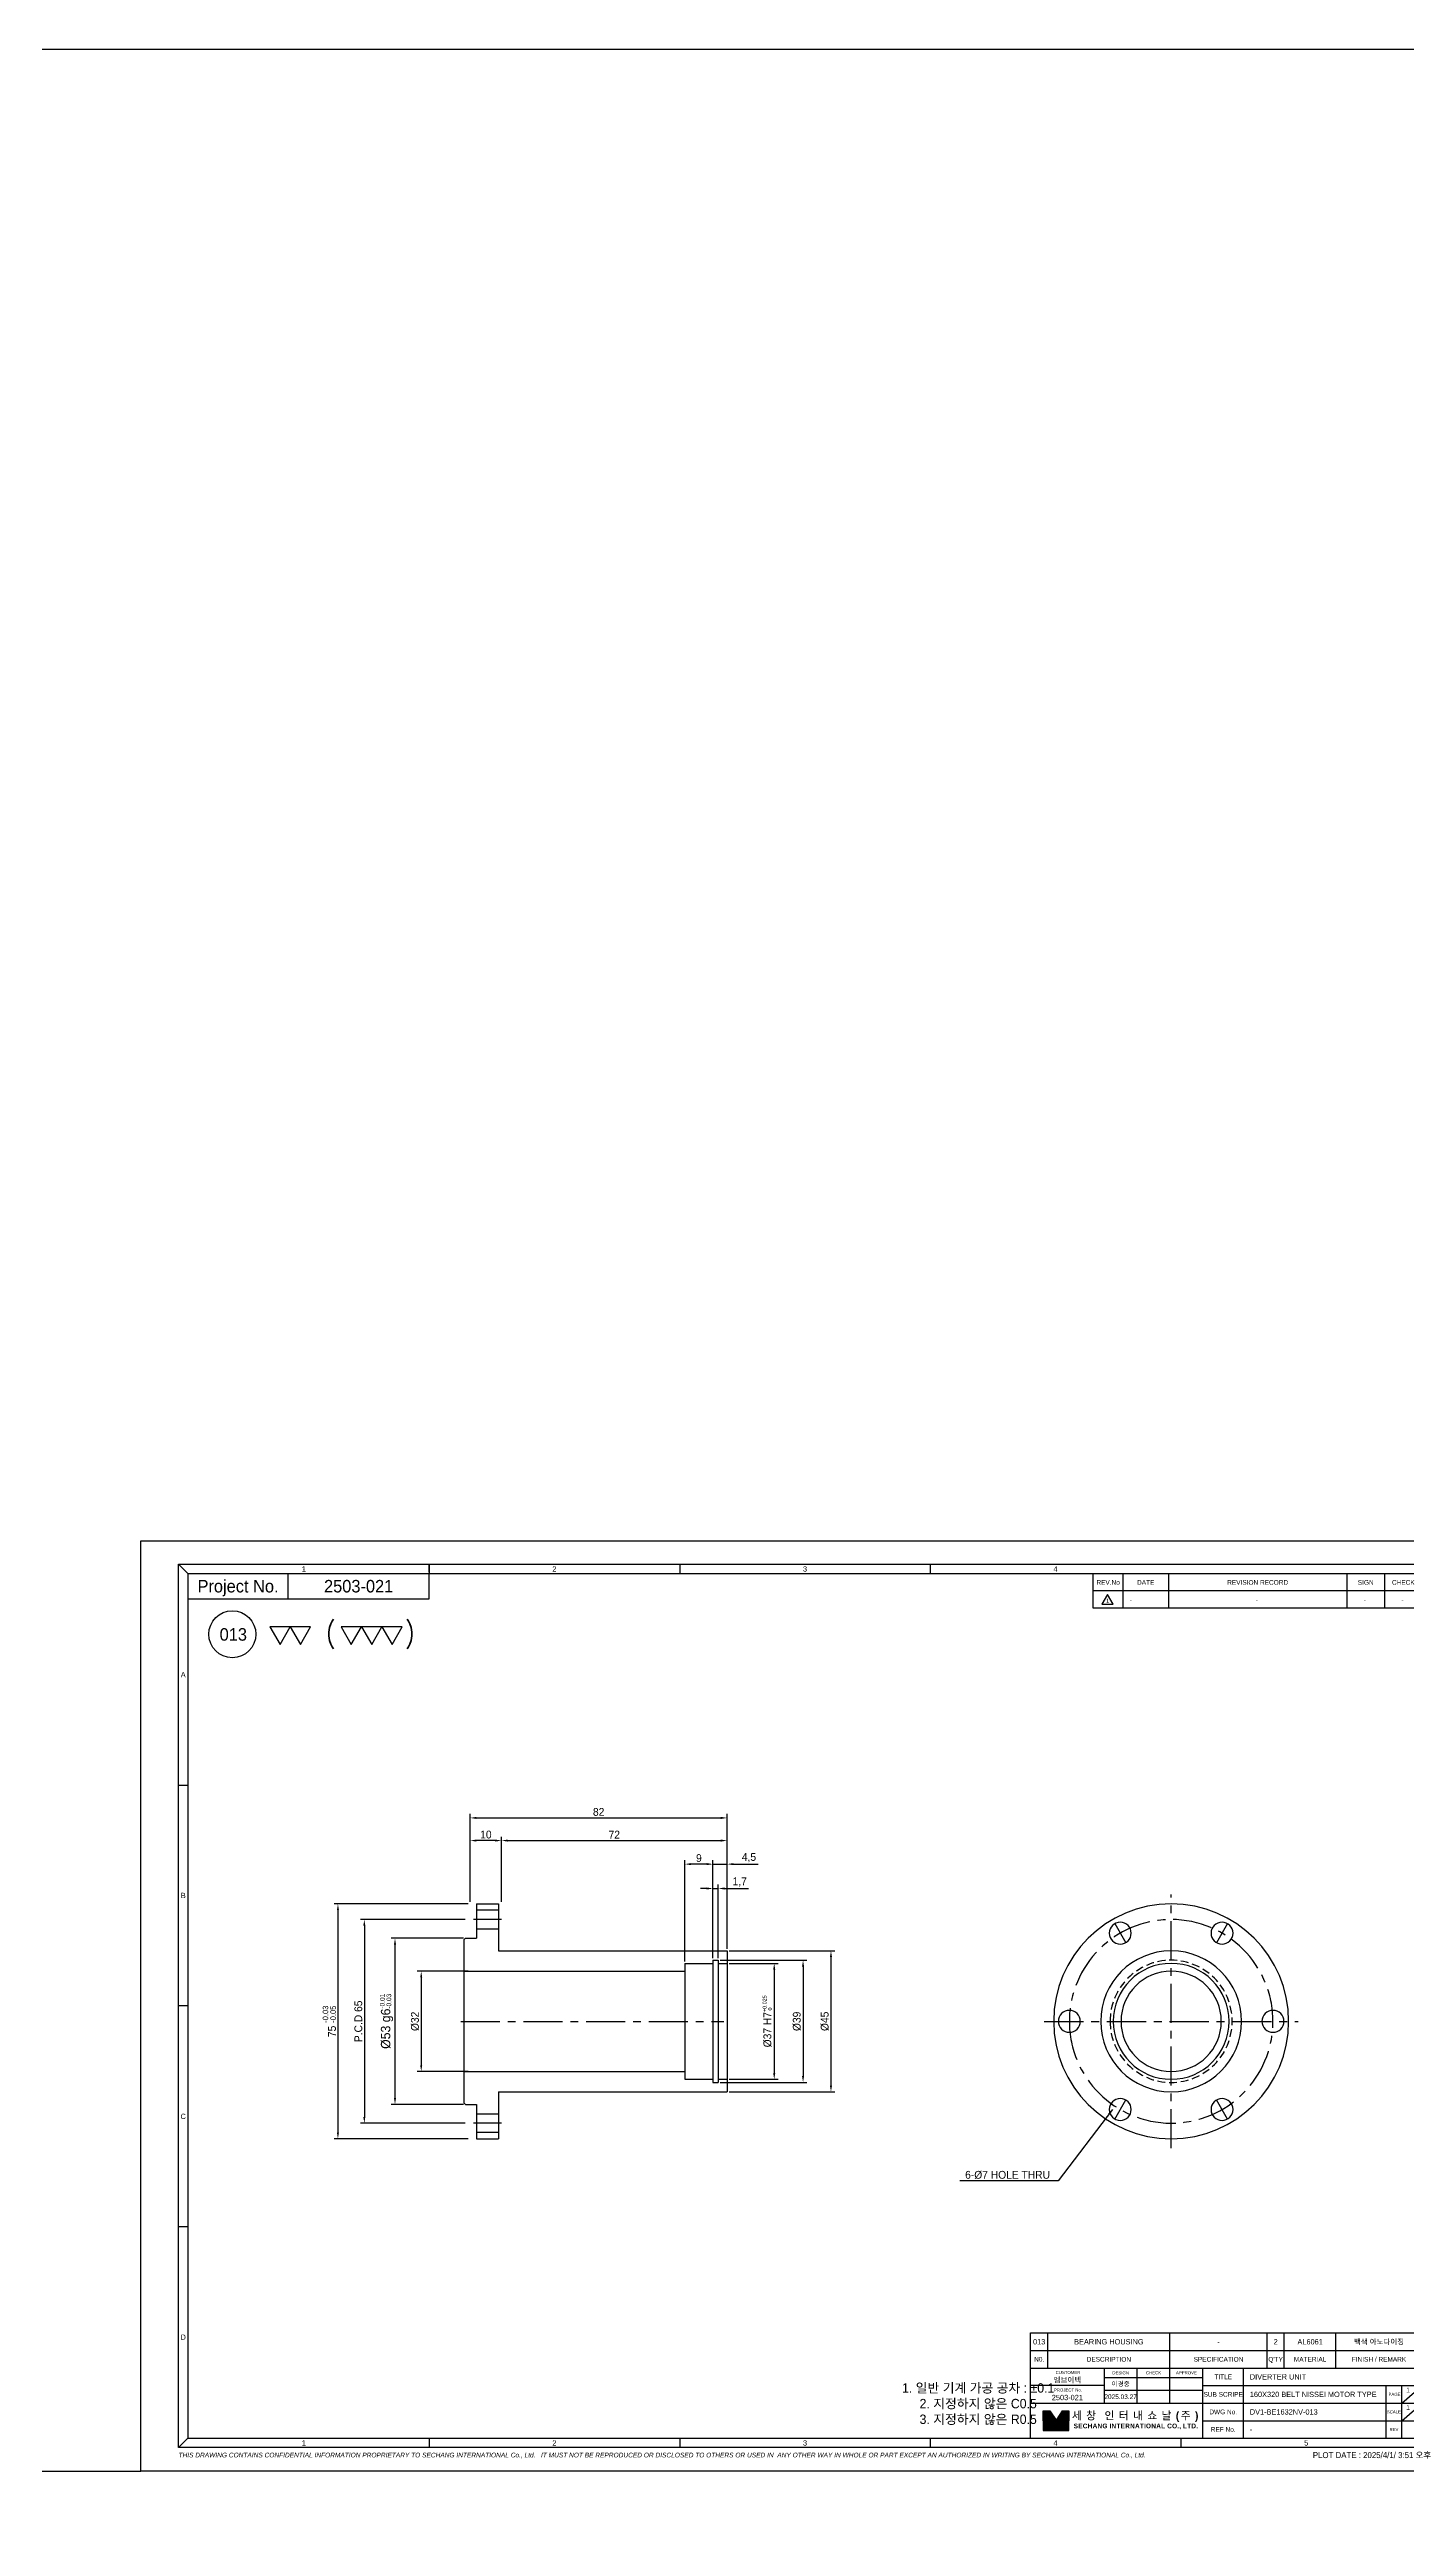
# Model space of a CAD drawing. Header units: inches. Extents: x 0 to 23821, y 0 to 11279.
# Drawn here: x 17921 to 18354, y 4941 to 5729 of the extents above; entities that cross this region are included whole.
import ezdxf
from ezdxf.enums import TextEntityAlignment as Align

# ---------------------------------------------------------------- set-up
doc = ezdxf.new("R2010")
doc.units = ezdxf.units.IN
doc.header["$LTSCALE"] = 10
doc.header["$MEASUREMENT"] = 0
for name, pattern in [('CENTER', [2, 1.25, -0.25, 0.25, -0.25]), ('HIDDEN', [0.375, 0.25, -0.125]), ('PHANTOM', [2.5, 1.25, -0.25, 0.25, -0.25, 0.25, -0.25])]:
    doc.linetypes.add(name, pattern=pattern)
doc.layers.get('Defpoints').update_dxf_attribs({"color": 8})
for name, color, linetype in [('11', 1, 'CENTER'), ('22', 2, 'HIDDEN'), ('44', 4, 'Continuous'), ('55', 5, 'Continuous'), ('66', 6, 'PHANTOM'), ('77', 40, 'HIDDEN'), ('99', 181, 'Continuous'), ('A', 8, 'Continuous'), ('B', 123, 'Continuous'), ('D', 3, 'Continuous'), ('G', 231, 'Continuous'), ('T', 3, 'Continuous'), ('V', 1, 'Continuous'), ('Y', 60, 'Continuous')]:
    doc.layers.add(name, color=color, linetype=linetype)
doc.layers.add('33', color=3, linetype='PHANTOM', lineweight=9)
doc.layers.add('88', color=35, linetype='Continuous', lineweight=5)
doc.styles.add('ROMANS', font='romans.shx', dxfattribs={"width": 0.9, "bigfont": 'whgtxt.shx'})
doc.styles.add('SCI', font='')
doc.styles.get('SCI').set_extended_font_data('Gulim')
doc.dimstyles.new('SCH', dxfattribs={"dimtxt": 2.5, "dimasz": 2, "dimexe": 1.25, "dimexo": 0.625, "dimtad": 1, "dimdec": 8, "dimtxsty": 'SCI', "dimcen": 2.5, "dimclrd": 4, "dimclre": 4, "dimclrt": 7, "dimadec": 8, "dimazin": 2, "dimtfac": 1, "dimtdec": 8, "dimtmove": 0, "dimatfit": 3, "dimfxl": 1, "dimarcsym": 0})
doc.dimstyles.new('SCH$0', dxfattribs={"dimtxt": 2.5, "dimasz": 2, "dimexe": 1.25, "dimexo": 0.625, "dimtad": 1, "dimdec": 3, "dimtxsty": 'SCI', "dimcen": 2.5, "dimclrd": 4, "dimclre": 4, "dimclrt": 7, "dimadec": 8, "dimazin": 2, "dimtfac": 1, "dimtdec": 3, "dimtmove": 0, "dimatfit": 3, "dimfxl": 1, "dimarcsym": 0})

# ---------------------------------------------------------------- blocks, each defined once
blk = doc.blocks.new('A$Cfd950857')
for centre, radius in [((0, 0), 37.5), ((-16.25, 28.15), 3.5), ((16.25, 28.15), 3.5), ((0, 0), 22.5), ((0, 0), 18.5), ((0, 0), 16), ((-32.5, 0), 3.5), ((32.5, 0), 3.5), ((-16.25, -28.15), 3.5), ((16.25, -28.15), 3.5)]:
    blk.add_circle(centre, radius)
at = {"layer": '11'}
for p, q in [((0, -40.5), (0, 40.5)), ((-18, 31.18), (-14.5, 25.11)), ((18, 31.18), (14.5, 25.11)), ((40.5, 0), (-40.5, 0)), ((-18, -31.18), (-14.5, -25.11)), ((18, -31.18), (14.5, -25.11))]:
    blk.add_line(p, q, dxfattribs=at)
blk.add_circle((0, 0), 32.5, dxfattribs=at)
at = {"layer": '22'}
blk.add_circle((0, 0), 19.5, dxfattribs=at)
blk = doc.blocks.new('A$Ccc1bbfdf')
for p, q in [((33.5, 15), (33.5, 0)), ((40.5, 15), (33.5, 15)), ((33.5, 13), (40.5, 13)), ((40.5, 15), (40.5, 4)), ((-39.5, 0), (-39.5, -45)), ((33.5, 0), (-39.5, 0)), ((40.5, 7), (33.5, 7)), ((44, 4), (40.5, 4)), ((44, 4), (44.5, 3.5)), ((44.5, 3.5), (44.5, -48.5)), ((-36.7, -4), (-39.5, -4)), ((-36.7, -3), (-36.7, -42)), ((-35, -3), (-36.7, -3)), ((-35, -3), (-35, -42)), ((-26, -4), (-35, -4)), ((-26, -4), (-26, -41)), ((44.5, -6.5), (-26, -6.5)), ((44.5, -38.5), (-26, -38.5)), ((-36.7, -41), (-39.5, -41)), ((33.5, -45), (-39.5, -45)), ((-35, -42), (-36.7, -42)), ((-26, -41), (-35, -41)), ((33.5, -45), (33.5, -60)), ((40.5, -52), (33.5, -52)), ((44, -49), (40.5, -49)), ((40.5, -49), (40.5, -60)), ((44, -49), (44.5, -48.5)), ((33.5, -58), (40.5, -58)), ((40.5, -60), (33.5, -60))]:
    blk.add_line(p, q)
at = {"layer": '11'}
for p, q in [((32.5, 10), (41.5, 10)), ((45.5, -22.5), (-38.5, -22.5)), ((32.5, -55), (41.5, -55))]:
    blk.add_line(p, q, dxfattribs=at)
blk = doc.blocks.new('*D1348')
at = {"color": 4, "lineweight": -2, "transparency": 16777216}
for p, q in [((18054.5, 5115.55), (18038.23, 5115.55)), ((18039.48, 5113.55), (18039.48, 5085.55)), ((18054.5, 5083.55), (18038.23, 5083.55))]:
    blk.add_line(p, q, dxfattribs=at)
at = {"color": 4, "transparency": 16777216}
for points in [[(18039.15, 5113.55), (18039.81, 5113.55), (18039.48, 5115.55)], [(18039.15, 5085.55), (18039.81, 5085.55), (18039.48, 5083.55)]]:
    blk.add_solid(points, dxfattribs=at)
at = {"layer": 'Defpoints', "color": 0, "transparency": 16777216}
for p in [(18055.12, 5115.55), (18039.48, 5083.55), (18055.12, 5083.55)]:
    blk.add_point(p, dxfattribs=at)
at = {"color": 7, "transparency": 16777216, "insert": (18037.51, 5099.55), "char_height": 2.5, "attachment_point": 5, "rotation": 90, "style": 'SCI'}
blk.add_mtext('%%C32', dxfattribs=at)
blk = doc.blocks.new('*D1349')
at = {"color": 4, "lineweight": -2, "transparency": 16777216}
for p, q in [((18053.5, 5132.05), (18020.07, 5132.05)), ((18021.32, 5130.05), (18021.32, 5069.05)), ((18053.5, 5067.05), (18020.07, 5067.05))]:
    blk.add_line(p, q, dxfattribs=at)
at = {"color": 4, "transparency": 16777216}
for points in [[(18020.98, 5130.05), (18021.65, 5130.05), (18021.32, 5132.05)], [(18020.98, 5069.05), (18021.65, 5069.05), (18021.32, 5067.05)]]:
    blk.add_solid(points, dxfattribs=at)
at = {"layer": 'Defpoints', "color": 0, "transparency": 16777216}
for p in [(18054.12, 5132.05), (18021.32, 5067.05), (18054.12, 5067.05)]:
    blk.add_point(p, dxfattribs=at)
at = {"color": 7, "transparency": 16777216, "insert": (18019.41, 5099.55), "char_height": 2.5, "attachment_point": 5, "rotation": 90, "style": 'SCI'}
blk.add_mtext('P.C.D 65', dxfattribs=at)
blk = doc.blocks.new('*D1350')
at = {"color": 4, "lineweight": -2, "transparency": 16777216}
for p, q in [((18054.5, 5137.05), (18011.64, 5137.05)), ((18012.89, 5135.05), (18012.89, 5064.05)), ((18054.5, 5062.05), (18011.64, 5062.05))]:
    blk.add_line(p, q, dxfattribs=at)
at = {"color": 4, "transparency": 16777216}
for points in [[(18012.56, 5135.05), (18013.22, 5135.05), (18012.89, 5137.05)], [(18012.56, 5064.05), (18013.22, 5064.05), (18012.89, 5062.05)]]:
    blk.add_solid(points, dxfattribs=at)
at = {"layer": 'Defpoints', "color": 0, "transparency": 16777216}
for p in [(18055.12, 5137.05), (18012.89, 5062.05), (18055.12, 5062.05)]:
    blk.add_point(p, dxfattribs=at)
at = {"color": 7, "transparency": 16777216, "insert": (18010.15, 5099.55), "char_height": 2.5, "attachment_point": 5, "rotation": 90, "style": 'SCI'}
blk.add_mtext('75 {\\H0.7x;\\S-0.03^ -0.05;} ', dxfattribs=at)
blk = doc.blocks.new('*D1351')
at = {"color": 4, "lineweight": -2, "transparency": 16777216}
for p, q in [((18137.75, 5118.05), (18153.42, 5118.05)), ((18152.17, 5116.05), (18152.17, 5083.05)), ((18137.75, 5081.05), (18153.42, 5081.05))]:
    blk.add_line(p, q, dxfattribs=at)
at = {"color": 4, "transparency": 16777216}
for points in [[(18151.84, 5116.05), (18152.51, 5116.05), (18152.17, 5118.05)], [(18151.84, 5083.05), (18152.51, 5083.05), (18152.17, 5081.05)]]:
    blk.add_solid(points, dxfattribs=at)
at = {"layer": 'Defpoints', "color": 0, "transparency": 16777216}
for p in [(18137.12, 5118.05), (18137.12, 5081.05), (18152.17, 5081.05)]:
    blk.add_point(p, dxfattribs=at)
at = {"color": 7, "transparency": 16777216, "insert": (18149.97, 5099.55), "char_height": 2.5, "attachment_point": 5, "rotation": 90, "style": 'SCI'}
blk.add_mtext('\\A1;%%C37{\\H1.00x;\\C7; H7{\\H0.5x;\\S+0.025^  0;}}', dxfattribs=at)
blk = doc.blocks.new('*D1352')
at = {"color": 4, "lineweight": -2, "transparency": 16777216}
for p, q in [((18134.95, 5119.05), (18162.62, 5119.05)), ((18161.37, 5117.05), (18161.37, 5082.05)), ((18134.95, 5080.05), (18162.62, 5080.05))]:
    blk.add_line(p, q, dxfattribs=at)
at = {"color": 4, "transparency": 16777216}
for points in [[(18161.04, 5117.05), (18161.7, 5117.05), (18161.37, 5119.05)], [(18161.04, 5082.05), (18161.7, 5082.05), (18161.37, 5080.05)]]:
    blk.add_solid(points, dxfattribs=at)
at = {"layer": 'Defpoints', "color": 0, "transparency": 16777216}
for p in [(18134.32, 5119.05), (18134.32, 5080.05), (18161.37, 5080.05)]:
    blk.add_point(p, dxfattribs=at)
at = {"color": 7, "transparency": 16777216, "insert": (18159.4, 5099.55), "char_height": 2.5, "attachment_point": 5, "rotation": 90, "style": 'SCI'}
blk.add_mtext('%%C39', dxfattribs=at)
blk = doc.blocks.new('*D1353')
at = {"color": 4, "lineweight": -2, "transparency": 16777216}
for p, q in [((18137.75, 5122.05), (18171.53, 5122.05)), ((18170.28, 5120.05), (18170.28, 5079.05)), ((18137.75, 5077.05), (18171.53, 5077.05))]:
    blk.add_line(p, q, dxfattribs=at)
at = {"color": 4, "transparency": 16777216}
for points in [[(18169.95, 5120.05), (18170.62, 5120.05), (18170.28, 5122.05)], [(18169.95, 5079.05), (18170.62, 5079.05), (18170.28, 5077.05)]]:
    blk.add_solid(points, dxfattribs=at)
at = {"layer": 'Defpoints', "color": 0, "transparency": 16777216}
for p in [(18137.12, 5122.05), (18137.12, 5077.05), (18170.28, 5077.05)]:
    blk.add_point(p, dxfattribs=at)
at = {"color": 7, "transparency": 16777216, "insert": (18168.31, 5099.55), "char_height": 2.5, "attachment_point": 5, "rotation": 90, "style": 'SCI'}
blk.add_mtext('%%C45', dxfattribs=at)
blk = doc.blocks.new('*D1354')
at = {"color": 4, "lineweight": -2, "transparency": 16777216}
for p, q in [((18123.62, 5118.68), (18123.62, 5150.98)), ((18130.62, 5149.73), (18125.62, 5149.73)), ((18132.62, 5119.68), (18132.62, 5150.98))]:
    blk.add_line(p, q, dxfattribs=at)
at = {"color": 4, "transparency": 16777216}
for points in [[(18125.62, 5150.07), (18125.62, 5149.4), (18123.62, 5149.73)], [(18130.62, 5150.07), (18130.62, 5149.4), (18132.62, 5149.73)]]:
    blk.add_solid(points, dxfattribs=at)
at = {"layer": 'Defpoints', "color": 0, "transparency": 16777216}
for p in [(18123.62, 5149.73), (18123.62, 5118.05), (18132.62, 5119.05)]:
    blk.add_point(p, dxfattribs=at)
at = {"color": 7, "transparency": 16777216, "insert": (18128.12, 5151.64), "char_height": 2.5, "attachment_point": 5, "style": 'SCI'}
blk.add_mtext('9', dxfattribs=at)
blk = doc.blocks.new('*D1355')
at = {"color": 4, "lineweight": -2, "transparency": 16777216}
for p, q in [((18130.62, 5141.95), (18128.62, 5141.95)), ((18132.62, 5119.68), (18132.62, 5143.2)), ((18132.62, 5141.95), (18134.32, 5141.95)), ((18134.32, 5119.68), (18134.32, 5143.2)), ((18136.32, 5141.95), (18144, 5141.95))]:
    blk.add_line(p, q, dxfattribs=at)
at = {"color": 4, "transparency": 16777216}
for points in [[(18130.62, 5142.29), (18130.62, 5141.62), (18132.62, 5141.95)], [(18136.32, 5142.29), (18136.32, 5141.62), (18134.32, 5141.95)]]:
    blk.add_solid(points, dxfattribs=at)
at = {"layer": 'Defpoints', "color": 0, "transparency": 16777216}
for p in [(18134.32, 5141.95), (18132.62, 5119.05), (18134.32, 5119.05)]:
    blk.add_point(p, dxfattribs=at)
at = {"color": 7, "transparency": 16777216, "insert": (18141.16, 5144.02), "char_height": 2.5, "attachment_point": 5, "style": 'SCI'}
blk.add_mtext('1,7', dxfattribs=at)
blk = doc.blocks.new('*D1356')
at = {"color": 4, "lineweight": -2, "transparency": 16777216}
for p, q in [((18130.62, 5149.73), (18128.62, 5149.73)), ((18132.62, 5119.68), (18132.62, 5150.98)), ((18132.62, 5149.73), (18137.12, 5149.73)), ((18137.12, 5122.68), (18137.12, 5150.98)), ((18139.12, 5149.73), (18147.09, 5149.73))]:
    blk.add_line(p, q, dxfattribs=at)
at = {"color": 4, "transparency": 16777216}
for points in [[(18130.62, 5150.07), (18130.62, 5149.4), (18132.62, 5149.73)], [(18139.12, 5150.07), (18139.12, 5149.4), (18137.12, 5149.73)]]:
    blk.add_solid(points, dxfattribs=at)
at = {"layer": 'Defpoints', "color": 0, "transparency": 16777216}
for p in [(18137.12, 5149.73), (18132.62, 5119.05), (18137.12, 5122.05)]:
    blk.add_point(p, dxfattribs=at)
at = {"color": 7, "transparency": 16777216, "insert": (18144.1, 5151.8), "char_height": 2.5, "attachment_point": 5, "style": 'SCI'}
blk.add_mtext('4,5', dxfattribs=at)
blk = doc.blocks.new('*D1357')
at = {"color": 4, "lineweight": -2, "transparency": 16777216}
for p, q in [((18065.12, 5137.68), (18065.12, 5158.5)), ((18067.12, 5157.25), (18135.12, 5157.25)), ((18137.12, 5122.68), (18137.12, 5158.5))]:
    blk.add_line(p, q, dxfattribs=at)
at = {"color": 4, "transparency": 16777216}
for points in [[(18067.12, 5157.59), (18067.12, 5156.92), (18065.12, 5157.25)], [(18135.12, 5157.59), (18135.12, 5156.92), (18137.12, 5157.25)]]:
    blk.add_solid(points, dxfattribs=at)
at = {"layer": 'Defpoints', "color": 0, "transparency": 16777216}
for p in [(18137.12, 5157.25), (18065.12, 5137.05), (18137.12, 5122.05)]:
    blk.add_point(p, dxfattribs=at)
at = {"color": 7, "transparency": 16777216, "insert": (18101.12, 5159.16), "char_height": 2.5, "attachment_point": 5, "style": 'SCI'}
blk.add_mtext('72', dxfattribs=at)
blk = doc.blocks.new('*D1358')
at = {"color": 4, "lineweight": -2, "transparency": 16777216}
for p, q in [((18055.12, 5137.68), (18055.12, 5158.5)), ((18063.12, 5157.25), (18057.12, 5157.25)), ((18065.12, 5137.68), (18065.12, 5158.5))]:
    blk.add_line(p, q, dxfattribs=at)
at = {"color": 4, "transparency": 16777216}
for points in [[(18057.12, 5157.59), (18057.12, 5156.92), (18055.12, 5157.25)], [(18063.12, 5157.59), (18063.12, 5156.92), (18065.12, 5157.25)]]:
    blk.add_solid(points, dxfattribs=at)
at = {"layer": 'Defpoints', "color": 0, "transparency": 16777216}
for p in [(18055.12, 5157.25), (18055.12, 5137.05), (18065.12, 5137.05)]:
    blk.add_point(p, dxfattribs=at)
at = {"color": 7, "transparency": 16777216, "insert": (18060.12, 5159.16), "char_height": 2.5, "attachment_point": 5, "style": 'SCI'}
blk.add_mtext('10', dxfattribs=at)
blk = doc.blocks.new('*D1359')
at = {"color": 4, "lineweight": -2, "transparency": 16777216}
for p, q in [((18055.12, 5137.68), (18055.12, 5165.74)), ((18057.12, 5164.49), (18135.12, 5164.49)), ((18137.12, 5122.68), (18137.12, 5165.74))]:
    blk.add_line(p, q, dxfattribs=at)
at = {"color": 4, "transparency": 16777216}
for points in [[(18057.12, 5164.82), (18057.12, 5164.15), (18055.12, 5164.49)], [(18135.12, 5164.82), (18135.12, 5164.15), (18137.12, 5164.49)]]:
    blk.add_solid(points, dxfattribs=at)
at = {"layer": 'Defpoints', "color": 0, "transparency": 16777216}
for p in [(18137.12, 5164.49), (18055.12, 5137.05), (18137.12, 5122.05)]:
    blk.add_point(p, dxfattribs=at)
at = {"color": 7, "transparency": 16777216, "insert": (18096.12, 5166.39), "char_height": 2.5, "attachment_point": 5, "style": 'SCI'}
blk.add_mtext('82', dxfattribs=at)
blk = doc.blocks.new('A$C5b8731fd')
for p, q in [((0, 0), (-2.25, -3.9)), ((2.25, -3.9), (0, 0)), ((-2.25, -3.9), (2.25, -3.9))]:
    blk.add_line(p, q)
blk = doc.blocks.new('SECHANG REV')
at = {"color": 7}
blk.add_line((-52.5, 0), (-52.5, 5.5), dxfattribs=at)
blk.add_line((52.5, 0), (-52.5, 0))
at = {"color": 3}
for p, q in [((-43, 5.5), (-43, 0)), ((-28.5, 5.5), (-28.5, 0)), ((28.5, 5.5), (28.5, 0)), ((40.5, 5.5), (40.5, 0)), ((52.5, 5.5), (52.5, 0))]:
    blk.add_line(p, q, dxfattribs=at)
blk = doc.blocks.new('A$Ce02b700d')
h = blk.add_hatch(color=5)
h.dxf.hatch_style = 1
h.paths.add_polyline_path([(145.04, -139), (144.1, -139), (144.1, -140.4), (145.97, -140.4)])
h.paths.add_polyline_path([(148.03, -139), (147.09, -139), (146.16, -140.4), (148.03, -140.4)])
h.paths.add_polyline_path([(148.03, -140.5), (144.1, -140.5), (144.1, -141.9), (148.03, -141.9)])
at = {"color": 2}
for p, q in [((6, -3.75), (7.5, -5.25)), ((46, -5), (46, -3.75)), ((46, -3.75), (46, -5.25)), ((86, -3.75), (86, -5.25)), ((126, -3.75), (126, -5.25)), ((206, -3.75), (204.5, -5.25)), ((7.5, -143.25), (6, -144.75)), ((46, -143.25), (46, -144.75)), ((86, -143.25), (86, -144.75)), ((126, -143.25), (126, -144.75)), ((166, -143.25), (166, -144.75)), ((204.5, -143.25), (206, -144.75))]:
    blk.add_line(p, q, dxfattribs=at)
at = {"color": 40}
for p, q in [((23.5, -9.25), (23.5, -5.25)), ((46, -9.25), (46, -5.25))]:
    blk.add_line(p, q, dxfattribs=at)
at = {"color": 3}
blk.add_line((152, -5.25), (204.5, -5.25), dxfattribs=at)
blk.add_line((152, -5.25), (204.5, -5.25), dxfattribs=at)
for p, q in [((6, -39), (7.5, -39)), ((204.5, -39), (206, -39)), ((7.5, -74.25), (6, -74.25)), ((206, -74.25), (204.5, -74.25)), ((7.5, -109.5), (6, -109.5)), ((206, -109.5), (204.5, -109.5)), ((142, -126.45), (204.5, -126.45)), ((142, -143.25), (142, -126.45)), ((142, -129.25), (204.5, -129.25)), ((204.5, -126.45), (204.5, -143.25)), ((142, -132.05), (204.5, -132.05)), ((153.75, -132.05), (153.75, -137.65)), ((153.75, -133.55), (169.5, -133.55)), ((159, -137.65), (159, -132.05)), ((164.25, -137.65), (164.25, -132.05)), ((169.5, -143.25), (169.5, -132.05)), ((142, -137.65), (204.5, -137.65)), ((198.75, -143.25), (198.75, -134.85)), ((201.25, -137.65), (204.5, -134.85)), ((201.25, -143.25), (201.25, -134.85)), ((201.25, -140.45), (204.5, -137.65)), ((207.48, -137.56), (209.29, -137.56)), ((144, -140.45), (144, -138.9)), ((144, -138.9), (145.1, -138.9)), ((144, -140.45), (144, -142)), ((144.1, -140.4), (144.1, -139)), ((144.1, -139), (145.04, -139)), ((145.97, -140.4), (144.1, -140.4)), ((148.03, -140.5), (144.1, -140.5)), ((144.1, -140.5), (144.1, -141.9)), ((145.04, -139), (145.97, -140.4)), ((145.1, -138.9), (146.07, -140.36)), ((147.04, -138.9), (146.07, -140.36)), ((147.09, -139), (146.16, -140.4)), ((148.03, -140.4), (146.16, -140.4)), ((147.04, -138.9), (148.13, -138.9)), ((147.09, -139), (148.03, -139)), ((148.03, -139), (148.03, -140.4)), ((148.03, -141.9), (148.03, -140.5)), ((148.13, -138.9), (148.13, -140.45)), ((148.13, -142), (148.13, -140.45)), ((142, -143.25), (204.5, -143.25)), ((144, -142), (148.13, -142)), ((144.1, -141.9), (148.03, -141.9))]:
    blk.add_line(p, q)
at = {"color": 1}
blk.add_lwpolyline([(0, 0), (210, 0), (210, -148.5), (0, -148.5)], close=True, dxfattribs=at)
at = {"color": 2}
blk.add_lwpolyline([(6, -3.75), (206, -3.75), (206, -144.75), (6, -144.75)], close=True, dxfattribs=at)
at = {"const_width": 0.2}
blk.add_lwpolyline([(7.5, -5.25), (204.5, -5.25), (204.5, -143.25), (7.5, -143.25)], close=True, dxfattribs=at)
at = {"color": 40}
blk.add_lwpolyline([(7.5, -9.25), (46, -9.25)], dxfattribs=at)
for points in [[(22.22, -16.54), (23.84, -13.72), (20.59, -13.72)], [(25.47, -16.54), (27.09, -13.72), (23.84, -13.72)], [(33.58, -16.54), (35.21, -13.72), (31.96, -13.72)], [(36.83, -16.54), (38.46, -13.72), (35.21, -13.72)], [(40.08, -16.54), (41.71, -13.72), (38.46, -13.72)]]:
    blk.add_lwpolyline(points, close=True)
blk.add_circle((14.59, -14.92), 3.75)
at = {"layer": '11'}
blk.add_line((207.48, -138.06), (209.29, -138.06), dxfattribs=at)
at = {"layer": '22'}
blk.add_line((207.48, -138.56), (209.29, -138.56), dxfattribs=at)
at = {"layer": '33'}
blk.add_line((207.48, -139.06), (209.29, -139.06), dxfattribs=at)
at = {"layer": '44'}
blk.add_line((207.48, -139.56), (209.29, -139.56), dxfattribs=at)
at = {"layer": '55'}
blk.add_line((207.48, -140.06), (209.29, -140.06), dxfattribs=at)
at = {"layer": '66'}
blk.add_line((207.48, -140.56), (209.29, -140.56), dxfattribs=at)
at = {"layer": '77'}
blk.add_line((207.48, -141.06), (209.29, -141.06), dxfattribs=at)
at = {"layer": '88'}
blk.add_line((207.48, -141.56), (209.29, -141.56), dxfattribs=at)
at = {"layer": '99'}
blk.add_line((207.48, -142.06), (209.29, -142.06), dxfattribs=at)
at = {"layer": 'A'}
blk.add_line((207.48, -142.56), (209.29, -142.56), dxfattribs=at)
at = {"layer": 'B'}
blk.add_line((207.48, -143.06), (209.29, -143.06), dxfattribs=at)
at = {"layer": 'D'}
for p, q in [((144.75, -129.25), (144.75, -126.45)), ((144.75, -132.05), (144.75, -129.25)), ((164.25, -129.25), (164.25, -126.45)), ((164.25, -132.05), (164.25, -129.25)), ((179.75, -129.25), (179.75, -126.45)), ((179.75, -132.05), (179.75, -129.25)), ((182.5, -129.25), (182.5, -126.45)), ((182.5, -132.05), (182.5, -129.25)), ((190.75, -129.25), (190.75, -126.45)), ((190.75, -132.05), (190.75, -129.25)), ((176, -143.25), (176, -132.05)), ((153.75, -134.85), (142, -134.85)), ((153.75, -135.6), (169.5, -135.6)), ((169.5, -134.85), (204.5, -134.85)), ((169.5, -140.45), (204.5, -140.45)), ((207.48, -143.56), (209.29, -143.56))]:
    blk.add_line(p, q, dxfattribs=at)
at = {"layer": 'G'}
blk.add_line((207.48, -144.06), (209.29, -144.06), dxfattribs=at)
at = {"layer": 'T'}
blk.add_line((207.48, -144.56), (209.29, -144.56), dxfattribs=at)
at = {"layer": 'V'}
blk.add_line((207.48, -145.56), (209.29, -145.56), dxfattribs=at)
at = {"layer": 'Y'}
blk.add_line((207.48, -145.06), (209.29, -145.06), dxfattribs=at)
for name, p, xscale, yscale, zscale in [('SECHANG REV', (178.25, -8), 0.5, 0.5, 0.5), ('SECHANG REV', (178.25, -10.75), 0.5, 0.5, 0.5), ('A$C5b8731fd', (154.3, -8.58), 0.3999999999999999, 0.3999999999999999, 0.3999999999999999)]:
    blk.add_blockref(name, p, dxfattribs=dict(xscale=xscale, yscale=yscale, zscale=zscale))
at = {"style": 'SCI'}
for s, height, p in [('Project No.', 2, (15.5, -7.25)), ('N0.', 0.75, (143.38, -130.65)), ('DESCRIPTION', 0.75, (154.5, -130.65)), ('SPECIFICATION', 0.75, (172, -130.65)), ("Q'TY", 0.75, (181.12, -130.65)), ('MATERIAL', 0.75, (186.62, -130.65)), ('FINISH / REMARK', 0.75, (197.62, -130.65)), ('이경중', 0.75, (156.38, -134.57)), ('0', 0.3, (206.98, -137.54))]:
    blk.add_text(s, height=height, dxfattribs=at).set_placement(p, align=Align.MIDDLE_CENTER)
at = {"color": 2, "style": 'SCI'}
blk.add_text('1', height=0.5, dxfattribs=at).set_placement((26, -4.38), align=Align.MIDDLE_CENTER)
at = {"style": 'SCI'}
for p in [(157.84, -9.77), (177.93, -9.77), (195.18, -9.77), (201.18, -9.77)]:
    blk.add_text('-', height=0.75, dxfattribs=at).set_placement(p)
at = {"style": 'ROMANS', "width": 0.8}
for s, p in [('(', (30.29, -14.66)), (')', (42.92, -14.66))]:
    blk.add_text(s, height=3.08, dxfattribs=at).set_placement(p, align=Align.MIDDLE_CENTER)
at = {"linetype": 'Continuous', "style": 'SCI'}
blk.add_text('PLOT DATE : 2025/4/1/ 3:51 오후', height=0.96, dxfattribs=at).set_placement((205.93, -146.42), align=Align.RIGHT)
at = {"color": 2, "style": 'SCI'}
blk.add_text('A3', height=1.5, dxfattribs=at).set_placement((209.28, -148.06), align=Align.BOTTOM_RIGHT)
at = {"color": 2, "attachment_point": 5, "style": 'SCI'}
for s, insert, char_height, width in [('1', (26, -4.5), 0.85, 40), ('2', (66, -4.5), 0.85, 40), ('3', (106, -4.5), 0.85, 40), ('4', (146, -4.5), 0.85, 40), ('A', (6.75, -21.37), 0.85, 1.5), ('A', (205.25, -21.37), 0.85, 1.5), ('B', (6.75, -56.62), 0.85, 1.5), ('B', (205.25, -56.62), 0.85, 1.5), ('C', (6.75, -91.88), 0.85, 1.5), ('C', (205.25, -91.88), 0.85, 1.5), ('D', (6.75, -127.12), 0.85, 1.5), ('D', (205.25, -127.12), 0.85, 1.5), ('1. 일반 기계 가공 공차 : ±0.1\\P2. 지정하지 않은 C0.5\\P3. 지정하지 않은 R0.5', (133.64, -137.8), 1.5, 41.7909), ('1', (26, -144), 0.85, 40), ('2', (66, -144), 0.85, 40), ('3', (106, -144), 0.85, 40), ('4', (146, -144), 0.85, 40), ('5', (186, -144), 0.85, 40)]:
    blk.add_mtext(s, dxfattribs=dict(at, insert=insert, char_height=char_height, width=width))
at = {"style": 'SCI'}
for s, insert, char_height, width, attachment_point in [('REV.No', (154.38, -6.65), 0.75, 4.75, 5), ('DATE', (160.38, -6.65), 0.75, 7.25, 5), ('REVISION RECORD', (178.25, -6.65), 0.75, 28.5, 5), ('SIGN', (195.5, -6.65), 0.75, 6, 5), ('CHECK', (201.5, -6.65), 0.75, 6, 5), ('{\\fGulim|b0|i0|c129|p50;1}', (154.3, -9.56), 0.6, 1.8015, 5), (' CUSTOMER', (147.88, -132.75), 0.5, 11.75, 5), ('DESIGN', (156.38, -132.8), 0.5, 5.25, 5), ('CHECK', (161.62, -132.8), 0.5, 5.25, 5), ('APPROVE', (166.88, -132.8), 0.5, 5.25, 5), ('TITLE', (172.75, -133.45), 0.75, 6.5, 5), (' PROJECT No.', (147.88, -135.55), 0.5, 11.75, 5), ('SUB SCRIPE', (172.75, -136.25), 0.75, 6.5, 5), (' PAGE', (200, -136.25), 0.5, 2.5, 5), ('\\pi0.71363;1', (201.25, -135.55), 0.75, 1.625, 4), ('\\pi0.71363;1', (202.88, -136.95), 0.75, 1.625, 4), ('{\\fGulim|b1|i0|c129|p50;\\T1.45;세창 인터내쇼날(주)}', (158.82, -139.82), 1.25, 19.3667, 5), ('{\\fGulim|b1|i0|c129|p50;\\T1.05;SECHANG INTERNATIONAL CO., LTD.}', (158.82, -141.37), 0.75, 19.3667, 5), ('DWG No.', (172.75, -139.05), 0.75, 6.5, 5), ('REF No.', (172.75, -141.85), 0.75, 6.5, 5), ('SCALE', (200, -139.05), 0.5, 2.5, 5), ('REV', (200, -141.85), 0.5, 2.5, 5), ('\\pi0.71363;1', (201.25, -138.35), 0.75, 1.625, 4)]:
    blk.add_mtext(s, dxfattribs=dict(at, insert=insert, char_height=char_height, width=width, attachment_point=attachment_point))
at = {"color": 3, "insert": (6, -146), "char_height": 0.75, "width": 200.0119, "attachment_point": 4, "style": 'SCI'}
blk.add_mtext('{\\fArial|b0|i1|c0|p34;THIS DRAWING CONTAINS CONFIDENTIAL INFORMATION PROPRIETARY TO SECHANG INTERNATIONAL Co., Ltd.   IT MUST NOT BE REPRODUCED OR DISCLOSED TO OTHERS OR USED IN  ANY OTHER WAY IN WHOLE OR PART EXCEPT AN AUTHORIZED IN WRITING BY SECHANG INTERNATIONAL Co., Ltd.  }', dxfattribs=at)
at = {"layer": '11', "style": 'SCI'}
blk.add_text('11', height=0.3, dxfattribs=at).set_placement((206.98, -138.04), align=Align.MIDDLE_CENTER)
at = {"layer": '22', "style": 'SCI'}
blk.add_text('22', height=0.3, dxfattribs=at).set_placement((206.98, -138.54), align=Align.MIDDLE_CENTER)
at = {"layer": '33', "style": 'SCI'}
blk.add_text('33', height=0.3, dxfattribs=at).set_placement((206.98, -139.04), align=Align.MIDDLE_CENTER)
at = {"layer": '44', "style": 'SCI'}
blk.add_text('44', height=0.3, dxfattribs=at).set_placement((206.98, -139.54), align=Align.MIDDLE_CENTER)
at = {"layer": '55', "style": 'SCI'}
blk.add_text('55', height=0.3, dxfattribs=at).set_placement((206.98, -140.04), align=Align.MIDDLE_CENTER)
at = {"layer": '66', "style": 'SCI'}
blk.add_text('66', height=0.3, dxfattribs=at).set_placement((206.98, -140.54), align=Align.MIDDLE_CENTER)
at = {"layer": '77', "style": 'SCI'}
blk.add_text('77', height=0.3, dxfattribs=at).set_placement((206.98, -141.04), align=Align.MIDDLE_CENTER)
at = {"layer": '88', "style": 'SCI'}
blk.add_text('88', height=0.3, dxfattribs=at).set_placement((206.98, -141.54), align=Align.MIDDLE_CENTER)
at = {"layer": '99', "style": 'SCI'}
blk.add_text('99', height=0.3, dxfattribs=at).set_placement((206.98, -142.04), align=Align.MIDDLE_CENTER)
at = {"layer": 'A', "style": 'SCI'}
blk.add_text('A', height=0.3, dxfattribs=at).set_placement((206.98, -142.54), align=Align.MIDDLE_CENTER)
at = {"layer": 'B', "style": 'SCI'}
blk.add_text('B', height=0.3, dxfattribs=at).set_placement((206.98, -143.04), align=Align.MIDDLE_CENTER)
at = {"layer": 'D', "style": 'SCI'}
blk.add_text('D', height=0.3, dxfattribs=at).set_placement((206.98, -143.54), align=Align.MIDDLE_CENTER)
at = {"layer": 'G', "style": 'SCI'}
blk.add_text('G', height=0.3, dxfattribs=at).set_placement((206.98, -144.04), align=Align.MIDDLE_CENTER)
at = {"layer": 'T', "style": 'SCI'}
blk.add_text('T', height=0.3, dxfattribs=at).set_placement((206.98, -144.54), align=Align.MIDDLE_CENTER)
at = {"layer": 'V', "style": 'SCI'}
blk.add_text('V', height=0.3, dxfattribs=at).set_placement((206.98, -145.54), align=Align.MIDDLE_CENTER)
at = {"layer": 'Y', "style": 'SCI'}
blk.add_text('Y', height=0.3, dxfattribs=at).set_placement((206.98, -145.04), align=Align.MIDDLE_CENTER)
blk = doc.blocks.new('*D1457')
at = {"color": 4, "lineweight": -2, "transparency": 16777216}
for p, q in [((18053, 5126.05), (18029.86, 5126.05)), ((18031.11, 5075.05), (18031.11, 5124.05)), ((18053, 5073.05), (18029.86, 5073.05))]:
    blk.add_line(p, q, dxfattribs=at)
at = {"color": 4, "transparency": 16777216}
for points in [[(18030.78, 5124.05), (18031.44, 5124.05), (18031.11, 5126.05)], [(18030.78, 5075.05), (18031.44, 5075.05), (18031.11, 5073.05)]]:
    blk.add_solid(points, dxfattribs=at)
at = {"layer": 'Defpoints', "color": 0, "transparency": 16777216}
for p in [(18031.11, 5126.05), (18053.62, 5126.05), (18053.62, 5073.05)]:
    blk.add_point(p, dxfattribs=at)
at = {"color": 7, "transparency": 16777216, "insert": (18028.41, 5099.55), "char_height": 3, "attachment_point": 5, "rotation": 90, "style": 'SCI'}
blk.add_mtext('\\A1;%%C53{\\H1.00x; g6{\\H0.5x;\\S-0.01^ -0.03;}}', dxfattribs=at)

msp = doc.modelspace()

# ---------------------------------------------------------------- linework, layer by layer
at = {"color": 40}
for p, q in [((17997, 5234.4621525), (17997, 5242.4621525)), ((18042, 5234.4621525), (18042, 5242.4621525))]:
    msp.add_line(p, q, dxfattribs=at)
at = {"color": 2}
msp.add_line((18042, 5245.4621525), (18042, 5242.4621525), dxfattribs=at)
msp.add_lwpolyline([(16750, 4213.4621525), (20898.11994043, 4213.4621525), (20898.11994043, 5729.04840266), (16750, 5729.04840266)], close=True)
at = {"color": 40}
msp.add_lwpolyline([(17965, 5234.4621525), (18042, 5234.4621525)], dxfattribs=at)
at = {"layer": 'Defpoints', "color": 8}
msp.add_line((17900, 4955.9621525), (17950, 4955.9621525), dxfattribs=at)

# ---------------------------------------------------------------- block references
at = {"xscale": 2, "yscale": 2, "zscale": 2}
msp.add_blockref('A$Ce02b700d', (17950, 5252.9621525), dxfattribs=at)
at = {"xscale": -1}
for name, p in [('A$Cfd950857', (18278.88165415, 5099.55048757)), ('A$Ccc1bbfdf', (18097.62002893, 5122.05048757))]:
    msp.add_blockref(name, p, dxfattribs=at)

# ---------------------------------------------------------------- texts
at = {"style": 'SCI'}
for s, height, p in [('Project No.', 4, (17981, 5238.4621525)), ('2503-021', 4, (18019.5, 5238.4621525)), ('013', 4, (17979.49194162, 5223.06260587)), ('013', 1.7, (18236.75, 4997.2621525)), ('BEARING HOUSING', 1.7, (18259, 4997.2621525)), ('2', 1.7, (18312.25, 4997.2621525)), ('AL6061', 1.7, (18323.25, 4997.2621525)), ('백색 아노다이징', 1.7, (18345.25, 4997.2621525)), ('-', 1.7, (18294, 4997.2621525)), ('엠브이텍', 1.7, (18245.75, 4985.06572651)), ('2503-021', 1.7, (18245.75, 4979.46572651)), ('2025.03.27', 1.5, (18262.75, 4979.7121525))]:
    msp.add_text(s, height=height, dxfattribs=at).set_placement(p, align=Align.MIDDLE_CENTER)
for s, p in [('DIVERTER UNIT', (18304, 4986.0621525)), ('160X320 BELT NISSEI MOTOR TYPE', (18304, 4980.4621525)), ('DV1-BE1632NV-013', (18304, 4974.8621525)), ('-', (18304, 4969.2621525))]:
    msp.add_text(s, height=1.7, dxfattribs=at).set_placement(p, align=Align.MIDDLE_LEFT)
at = {"color": 7, "insert": (18240.20380754, 5049.20864495), "char_height": 2.5, "attachment_point": 9, "style": 'SCI'}
msp.add_mtext('6-%%C7 HOLE THRU', dxfattribs=at)

# ---------------------------------------------------------------- dimensions: what is measured, and where the dimension line sits
for base, p1, p2, picture, middle in [((18137.1200289317, 5164.4877272146), (18055.1200289317, 5137.0504875738), (18137.1200289317, 5122.0504875738), '*D1359', (18096.1200289317, 5166.3943517153)), ((18055.1200289317, 5157.25180337), (18065.1200289317, 5137.0504875738), (18055.1200289317, 5137.0504875738), '*D1358', (18060.1200289317, 5159.1617567655)), ((18137.1200289317, 5157.25180337), (18065.1200289317, 5137.0504875738), (18137.1200289317, 5122.0504875738), '*D1357', (18101.1200289317, 5159.1600923181)), ((18123.6200289317, 5149.7333269942), (18132.6200289317, 5119.0504875738), (18123.6200289317, 5118.0504875738), '*D1354', (18128.1200289317, 5151.6399514948)), ((18137.12002893, 5149.73332699), (18132.62002893, 5119.05048757), (18137.12002893, 5122.05048757), '*D1356', (18144.1035509, 5151.79640955)), ((18134.32002893, 5141.95195072), (18132.62002893, 5119.05048757), (18134.32002893, 5119.05048757), '*D1355', (18141.15874398, 5144.01503327))]:
    dim = msp.add_linear_dim(base=base, p1=p1, p2=p2, dimstyle='SCH', override={"dimcen": 1})
    dim.commit()
    dim.dimension.update_dxf_attribs({"geometry": picture, "text_midpoint": middle})
for base, p1, p2, text, dimstyle, override, picture, middle in [((18012.8902157067, 5062.0504875738), (18055.1200289317, 5137.0504875738), (18055.1200289317, 5062.0504875738), '<> {\\H0.7x;\\S-0.03^ -0.05;} ', 'SCH', {"dimcen": 1}, '*D1350', (18010.1476502385, 5099.5504875738)), ((18021.3163509715, 5067.0504875738), (18054.1200289317, 5132.0504875738), (18054.1200289317, 5067.0504875738), 'P.C.D <>', 'SCH', {"dimcen": 1}, '*D1349', (18019.4097264708, 5099.5504875738)), ((18031.10996639, 5126.05048757), (18053.62002893, 5073.05048757), (18053.62002893, 5126.05048757), '%%C<>{\\H1.00x; g6{\\H0.5x;\\S-0.01^ -0.03;}}', 'SCH$0', {"dimtxt": 3, "dimpost": '', "dimtol": 0, "dimlim": 0, "dimtp": -0.01, "dimtm": 0.029, "dimtfac": 1, "dimtdec": 2, "dimtolj": 1, "dimtzin": 8}, '*D1457', (18028.40740314, 5099.55048757)), ((18161.3716053773, 5080.0504875738), (18134.3200289317, 5119.0504875738), (18134.3200289317, 5080.0504875738), '%%C<>', 'SCH', {"dimcen": 1}, '*D1352', (18159.4017318753, 5099.5504875738)), ((18170.2823229047, 5077.0504875738), (18137.1200289317, 5122.0504875738), (18137.1200289317, 5077.0504875738), '%%C<>', 'SCH', {"dimcen": 1}, '*D1353', (18168.3107849553, 5099.5504875738)), ((18152.1735016688, 5081.0504875738), (18137.1200289317, 5118.0504875738), (18137.1200289317, 5081.0504875738), '%%C<>{\\H1.00x;\\C7; H7{\\H0.5x;\\S+0.025^  0;}}', 'SCH', {"dimpost": '', "dimcen": 1, "dimtol": 0, "dimlim": 0, "dimtp": 0.025, "dimtm": 0, "dimtfac": 1, "dimtdec": 3, "dimtolj": 1, "dimtzin": 8}, '*D1351', (18149.9653347802, 5099.5504875738)), ((18039.4798923848, 5083.5504875738), (18055.1200289317, 5115.5504875738), (18055.1200289317, 5083.5504875738), '%%C<>', 'SCH', {"dimcen": 1}, '*D1348', (18037.5100188828, 5099.5504875738))]:
    dim = msp.add_linear_dim(base=base, p1=p1, p2=p2, angle=90, text=text, dimstyle=dimstyle, override=override)
    dim.commit()
    dim.dimension.update_dxf_attribs({"geometry": picture, "text_midpoint": middle})

# ---------------------------------------------------------------- leaders
at = {"annotation_type": 0, "has_hookline": 1, "hookline_direction": 1, "text_width": 28.75499334}
msp.add_leader([(18260.13165415, 5071.40466195), (18242.82880754, 5048.58364495), (18240.82880754, 5048.58364495)], dimstyle='SCH', override={"dimgap": 0.625, "dimtad": 1, "dimcen": 1}, dxfattribs=at)

doc.saveas('drawing.dxf')
